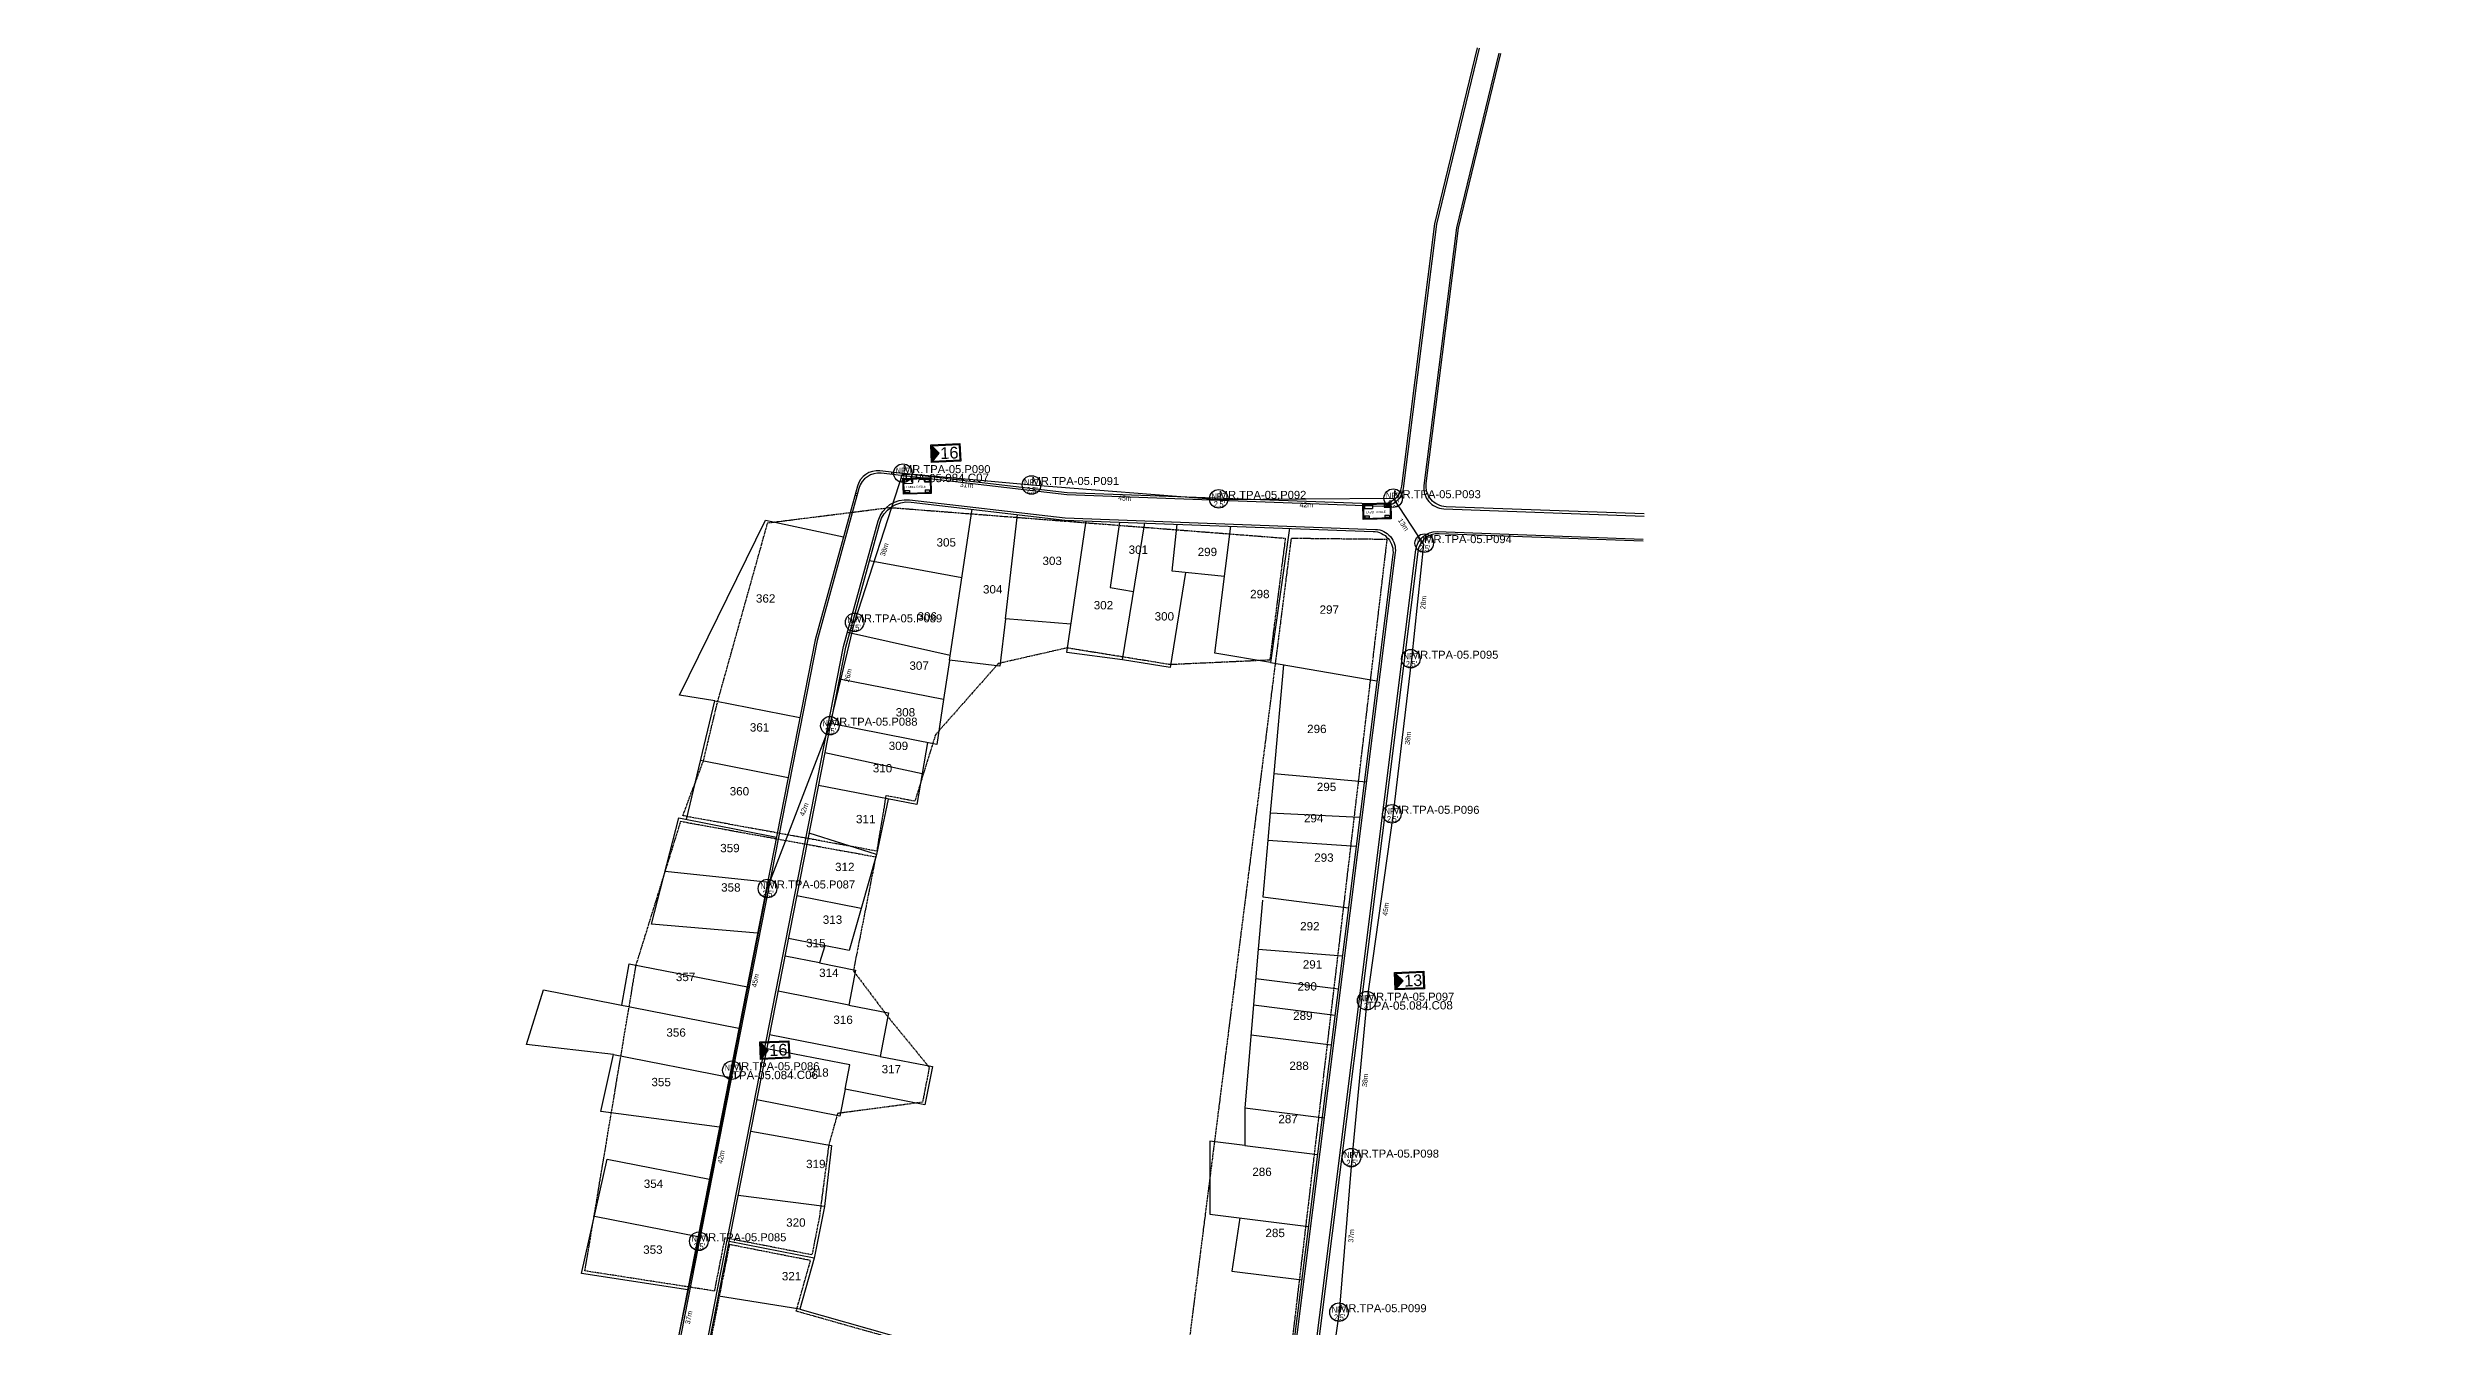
# Model space of a CAD drawing. Header units: millimetres. Extents: x -3298 to -2025, y 31979 to 33494.
# Drawn here: x -3168 to -2591, y 33185 to 33494 of the extents above; entities that cross this region are included whole.
import ezdxf
from ezdxf.enums import TextEntityAlignment as Align

# ---------------------------------------------------------------- set-up
doc = ezdxf.new("R2010")
doc.units = ezdxf.units.MM
doc.linetypes.add('PHANTOM2', pattern=[1.25, 0.625, -0.125, 0.125, -0.125, 0.125, -0.125])
for name, color, linetype in [('Base Map', 8, 'Continuous'), ('FAT', 30, 'Continuous'), ('FO 48 CORE', 200, 'Continuous'), ('Homepass Number', 6, 'Continuous'), ('LABEL CABLE', 200, 'Continuous'), ('NEW POLE 7m(2.5 inches)', 200, 'Continuous'), ('NEW POLE 7m(3 inches)', 4, 'Continuous'), ('NEW POLE ID 7m (2.5 inches)', 200, 'Continuous'), ('NEW POLE ID 7m(3 inches)', 4, 'Continuous'), ('SPAN KU', 161, 'Continuous')]:
    doc.layers.add(name, color=color, linetype=linetype)
doc.layers.add('FAT AREA', color=134, linetype='PHANTOM2', lineweight=30)
doc.styles.get("Standard").update_dxf_attribs({"font": 'arial.ttf'})
doc.styles.add('Title Block 3', font='dgn003.shx')
doc.styles.add('Title Block v21 - Default$0$Styledgn001', font='dgn001.shx')
doc.dimstyles.new('瓦达西瓦', dxfattribs={"dimtxt": 1.2, "dimasz": 0, "dimexe": 1.25, "dimexo": 0.625, "dimgap": 0.05, "dimtad": 1, "dimdec": 0, "dimtxsty": 'Standard', "dimblk": 'ARCHTICK', "dimcen": 0, "dimse1": 1, "dimse2": 1, "dimsd1": 1, "dimsd2": 1, "dimclre": 256, "dimclrt": 256, "dimadec": 0, "dimazin": 0, "dimtfac": 1, "dimtdec": 0, "dimtmove": 2, "dimatfit": 3, "dimfxl": 1, "dimarcsym": 0})

# ---------------------------------------------------------------- blocks, each defined once
blk = doc.blocks.new('*U57')
at = {"color": 0, "linetype": 'ByBlock', "lineweight": -2}
blk.add_circle((0, 0), 2.24, dxfattribs=at)
at = {"color": 0, "linetype": 'ByBlock', "lineweight": -2, "style": 'Title Block 3', "width": 0.799091}
for s, p in [('NP7', (0, 0.62)), ('2,', (-0.46, -1.27)), ("5'", (0.83, -1.27))]:
    blk.add_text(s, height=1.488, dxfattribs=at).set_placement(p, align=Align.MIDDLE_CENTER)
blk = doc.blocks.new('*U53')
at = {"color": 0, "linetype": 'ByBlock', "lineweight": -2}
blk.add_circle((0, 0), 2.24, dxfattribs=at)
at = {"color": 0, "linetype": 'ByBlock', "lineweight": -2, "style": 'Title Block 3', "width": 0.799091}
for s, p in [('NP7', (0, 0.62)), ("3'", (0, -1.27))]:
    blk.add_text(s, height=1.488, dxfattribs=at).set_placement(p, align=Align.MIDDLE_CENTER)
blk = doc.blocks.new('FAT')
h = blk.add_hatch(color=2)
h.dxf.hatch_style = 1
h.paths.add_polyline_path([(-4.25, 2), (-4.25, -2), (-2.4, 0)])
for points in [[(-4.5, 2.25), (3, 2.25), (3, -2.25), (-4.5, -2.25)], [(-4.25, 2), (2.75, 2), (2.75, -2), (-4.25, -2)]]:
    blk.add_lwpolyline(points, close=True)
at = {"color": 2}
blk.add_lwpolyline([(-4.25, 2), (-4.25, -2), (-2.4, 0)], close=True, dxfattribs=at)
at = {"color": 7}
blk.add_attdef('FAT', text='', height=3, dxfattribs=at).set_placement((0.18, 0), align=Align.MIDDLE_CENTER)
blk = doc.blocks.new('*D132')
at = {"layer": 'Defpoints', "color": 0, "lineweight": 30, "ltscale": 0.7, "transparency": 16777216}
for p in [(-3010.74, 33205.12), (-3008.68, 33204.7), (-3018.26, 33168.92)]:
    blk.add_point(p, dxfattribs=at)
at = {"layer": 'SPAN KU', "lineweight": 30, "ltscale": 0.7, "transparency": 16777216, "insert": (-3013.09, 33186.73), "char_height": 1.2, "attachment_point": 5, "rotation": 78.26826}
blk.add_mtext('37m', dxfattribs=at)
blk = doc.blocks.new('_ArchTick')
at = {"color": 0, "linetype": 'ByBlock', "const_width": 0.15}
blk.add_lwpolyline([(-0.5, -0.5), (0.5, 0.5)], dxfattribs=at)
blk = doc.blocks.new('*D133')
at = {"layer": 'Defpoints', "color": 0, "lineweight": 30, "ltscale": 0.7, "transparency": 16777216}
for p in [(-3002.68, 33246.46), (-3000.62, 33246.06), (-3010.74, 33205.12)]:
    blk.add_point(p, dxfattribs=at)
at = {"layer": 'SPAN KU', "lineweight": 30, "ltscale": 0.7, "transparency": 16777216, "insert": (-3005.29, 33225.52), "char_height": 1.2, "attachment_point": 5, "rotation": 78.97573}
blk.add_mtext('42m', dxfattribs=at)
blk = doc.blocks.new('*D134')
at = {"layer": 'Defpoints', "color": 0, "lineweight": 30, "ltscale": 0.7, "transparency": 16777216}
for p in [(-2994.19, 33290.32), (-2992.13, 33289.92), (-3002.68, 33246.46)]:
    blk.add_point(p, dxfattribs=at)
at = {"layer": 'SPAN KU', "lineweight": 30, "ltscale": 0.7, "transparency": 16777216, "insert": (-2997.02, 33268.12), "char_height": 1.2, "attachment_point": 5, "rotation": 79.03896}
blk.add_mtext('45m', dxfattribs=at)
blk = doc.blocks.new('*D135')
at = {"layer": 'Defpoints', "color": 0, "lineweight": 30, "ltscale": 0.7, "transparency": 16777216}
for p in [(-2979, 33329.71), (-2977.04, 33328.95), (-2994.19, 33290.32)]:
    blk.add_point(p, dxfattribs=at)
at = {"layer": 'SPAN KU', "lineweight": 30, "ltscale": 0.7, "transparency": 16777216, "insert": (-2985.24, 33309.49), "char_height": 1.2, "attachment_point": 5, "rotation": 68.91117}
blk.add_mtext('42m', dxfattribs=at)
blk = doc.blocks.new('*D136')
at = {"layer": 'Defpoints', "color": 0, "lineweight": 30, "ltscale": 0.7, "transparency": 16777216}
for p in [(-2973.03, 33354.68), (-2970.99, 33354.19), (-2979, 33329.71)]:
    blk.add_point(p, dxfattribs=at)
at = {"layer": 'SPAN KU', "lineweight": 30, "ltscale": 0.7, "transparency": 16777216, "insert": (-2974.62, 33341.86), "char_height": 1.2, "attachment_point": 5, "rotation": 76.55091}
blk.add_mtext('26m', dxfattribs=at)
blk = doc.blocks.new('*D137')
at = {"layer": 'Defpoints', "color": 0, "lineweight": 30, "ltscale": 0.7, "transparency": 16777216}
for p in [(-2961.36, 33390.73), (-2959.37, 33390.08), (-2973.03, 33354.68)]:
    blk.add_point(p, dxfattribs=at)
at = {"layer": 'SPAN KU', "lineweight": 30, "ltscale": 0.7, "transparency": 16777216, "insert": (-2965.83, 33372.26), "char_height": 1.2, "attachment_point": 5, "rotation": 72.07117}
blk.add_mtext('38m', dxfattribs=at)
blk = doc.blocks.new('*D138')
at = {"layer": 'Defpoints', "color": 0, "lineweight": 30, "ltscale": 0.7, "transparency": 16777216}
for p in [(-2961.36, 33390.73), (-2930.49, 33385.78), (-2930.29, 33387.87)]:
    blk.add_point(p, dxfattribs=at)
at = {"layer": 'SPAN KU', "lineweight": 30, "ltscale": 0.7, "transparency": 16777216, "insert": (-2945.96, 33387.87), "char_height": 1.2, "attachment_point": 5, "rotation": 354.7466}
blk.add_mtext('31m', dxfattribs=at)
blk = doc.blocks.new('*D139')
at = {"layer": 'Defpoints', "color": 0, "lineweight": 30, "ltscale": 0.7, "transparency": 16777216}
for p in [(-2930.29, 33387.87), (-2884.93, 33384.35), (-2885.1, 33382.26)]:
    blk.add_point(p, dxfattribs=at)
at = {"layer": 'SPAN KU', "lineweight": 30, "ltscale": 0.7, "transparency": 16777216, "insert": (-2907.73, 33384.68), "char_height": 1.2, "attachment_point": 5, "rotation": 355.56369}
blk.add_mtext('45m', dxfattribs=at)
blk = doc.blocks.new('*D140')
at = {"layer": 'Defpoints', "color": 0, "lineweight": 30, "ltscale": 0.7, "transparency": 16777216}
for p in [(-2884.93, 33384.35), (-2842.9, 33384.68), (-2842.88, 33382.58)]:
    blk.add_point(p, dxfattribs=at)
at = {"layer": 'SPAN KU', "lineweight": 30, "ltscale": 0.7, "transparency": 16777216, "insert": (-2863.91, 33383.07), "char_height": 1.2, "attachment_point": 5, "rotation": 0.44613}
blk.add_mtext('42m', dxfattribs=at)
blk = doc.blocks.new('*D141')
at = {"layer": 'Defpoints', "color": 0, "lineweight": 30, "ltscale": 0.7, "transparency": 16777216}
for p in [(-2842.9, 33384.68), (-2837.32, 33372.32), (-2835.57, 33373.47)]:
    blk.add_point(p, dxfattribs=at)
at = {"layer": 'SPAN KU', "lineweight": 30, "ltscale": 0.7, "transparency": 16777216, "insert": (-2840.43, 33378.29), "char_height": 1.2, "attachment_point": 5, "rotation": 303.20072}
blk.add_mtext('13m', dxfattribs=at)
blk = doc.blocks.new('*D142')
at = {"layer": 'Defpoints', "color": 0, "lineweight": 30, "ltscale": 0.7, "transparency": 16777216}
for p in [(-2835.57, 33373.47), (-2838.51, 33345.8), (-2836.42, 33345.58)]:
    blk.add_point(p, dxfattribs=at)
at = {"layer": 'SPAN KU', "lineweight": 30, "ltscale": 0.7, "transparency": 16777216, "insert": (-2835.61, 33359.49), "char_height": 1.2, "attachment_point": 5, "rotation": 83.93487}
blk.add_mtext('28m', dxfattribs=at)
blk = doc.blocks.new('*D143')
at = {"layer": 'Defpoints', "color": 0, "lineweight": 30, "ltscale": 0.7, "transparency": 16777216}
for p in [(-2838.51, 33345.8), (-2843, 33307.93), (-2840.92, 33307.68)]:
    blk.add_point(p, dxfattribs=at)
at = {"layer": 'SPAN KU', "lineweight": 30, "ltscale": 0.7, "transparency": 16777216, "insert": (-2839.33, 33326.7), "char_height": 1.2, "attachment_point": 5, "rotation": 83.22871}
blk.add_mtext('38m', dxfattribs=at)
blk = doc.blocks.new('*D144')
at = {"layer": 'Defpoints', "color": 0, "lineweight": 30, "ltscale": 0.7, "transparency": 16777216}
for p in [(-2843, 33307.93), (-2849.3, 33263.27), (-2847.22, 33262.98)]:
    blk.add_point(p, dxfattribs=at)
at = {"layer": 'SPAN KU', "lineweight": 30, "ltscale": 0.7, "transparency": 16777216, "insert": (-2844.72, 33285.4), "char_height": 1.2, "attachment_point": 5, "rotation": 81.9768}
blk.add_mtext('45m', dxfattribs=at)
blk = doc.blocks.new('*D145')
at = {"layer": 'Defpoints', "color": 0, "lineweight": 30, "ltscale": 0.7, "transparency": 16777216}
for p in [(-2849.3, 33263.27), (-2852.94, 33225.1), (-2850.85, 33224.9)]:
    blk.add_point(p, dxfattribs=at)
at = {"layer": 'SPAN KU', "lineweight": 30, "ltscale": 0.7, "transparency": 16777216, "insert": (-2849.69, 33244.05), "char_height": 1.2, "attachment_point": 5, "rotation": 84.54603}
blk.add_mtext('38m', dxfattribs=at)
blk = doc.blocks.new('*D146')
at = {"layer": 'Defpoints', "color": 0, "lineweight": 30, "ltscale": 0.7, "transparency": 16777216}
for p in [(-2852.94, 33225.1), (-2855.99, 33188), (-2853.9, 33187.83)]:
    blk.add_point(p, dxfattribs=at)
at = {"layer": 'SPAN KU', "lineweight": 30, "ltscale": 0.7, "transparency": 16777216, "insert": (-2853.03, 33206.43), "char_height": 1.2, "attachment_point": 5, "rotation": 85.30453}
blk.add_mtext('37m', dxfattribs=at)
blk = doc.blocks.new('*D147')
at = {"layer": 'Defpoints', "color": 0, "lineweight": 30, "ltscale": 0.7, "transparency": 16777216}
for p in [(-2855.99, 33188), (-2861.89, 33147.2), (-2859.81, 33146.9)]:
    blk.add_point(p, dxfattribs=at)
at = {"layer": 'SPAN KU', "lineweight": 30, "ltscale": 0.7, "transparency": 16777216, "insert": (-2857.51, 33167.39), "char_height": 1.2, "attachment_point": 5, "rotation": 81.77391}
blk.add_mtext('41m', dxfattribs=at)
blk = doc.blocks.new('LABEL')
at = {"layer": 'LABEL CABLE', "ltscale": 0.15}
for p, q in [((-6595.62, 19707.66), (-6595.62, 19711.51)), ((-6595.62, 19711.51), (-6588.86, 19711.51)), ((-6588.86, 19707.66), (-6595.62, 19707.66)), ((-6595.42, 19707.86), (-6595.42, 19711.31)), ((-6595.42, 19711.31), (-6589.06, 19711.31)), ((-6589.06, 19707.86), (-6595.42, 19707.86)), ((-6595.25, 19711.15), (-6595.25, 19710.3)), ((-6595.25, 19711.15), (-6593.32, 19711.15)), ((-6595.25, 19710.3), (-6593.32, 19710.3)), ((-6595.25, 19708.56), (-6595.25, 19708.06)), ((-6595.25, 19708.56), (-6594.15, 19708.56)), ((-6595.25, 19708.06), (-6594.15, 19708.06)), ((-6594.15, 19708.56), (-6594.15, 19708.06)), ((-6593.32, 19711.15), (-6593.32, 19710.3)), ((-6590.46, 19711.21), (-6590.46, 19710.51)), ((-6590.46, 19711.21), (-6589.16, 19711.21)), ((-6590.46, 19710.51), (-6589.16, 19710.51)), ((-6590.36, 19711.11), (-6590.36, 19710.61)), ((-6590.36, 19711.11), (-6589.26, 19711.11)), ((-6590.36, 19710.61), (-6589.26, 19710.61)), ((-6590.36, 19708.56), (-6590.36, 19708.06)), ((-6590.36, 19708.56), (-6589.26, 19708.56)), ((-6590.36, 19708.06), (-6589.26, 19708.06)), ((-6589.26, 19711.11), (-6589.26, 19710.61)), ((-6589.26, 19708.56), (-6589.26, 19708.06)), ((-6589.16, 19711.21), (-6589.16, 19710.51)), ((-6589.06, 19711.31), (-6589.06, 19707.86)), ((-6588.86, 19711.51), (-6588.86, 19707.66))]:
    blk.add_line(p, q, dxfattribs=at)
at = {"layer": 'LABEL CABLE', "attachment_point": 7, "line_spacing_factor": 0.6, "style": 'Title Block v21 - Default$0$Styledgn001'}
for s, insert, char_height in [('\\pxsm1.5;{\\W1.06772;LABEL CABLE}', (-6594.9, 19709.13), 0.5), ('\\pxsm1.5;{\\W1.06772;MYREPUBLIC}', (-6590.29, 19710.78), 0.1)]:
    blk.add_mtext(s, dxfattribs=dict(at, insert=insert, char_height=char_height))

msp = doc.modelspace()

# ---------------------------------------------------------------- linework, layer by layer
at = {"layer": 'Base Map', "ltscale": 0.7}
for points in [[(-2822.13, 33493.39), (-2832.45, 33450.91), (-2840.47, 33387.06, -0.388582), (-2845.61, 33382.69), (-2921.74, 33385.48), (-2966.58, 33390.7, 0.370145), (-2971.98, 33387.06), (-2982.09, 33350.33), (-3043.65, 33036.35), (-3055.21, 32964.25, -0.417823), (-3058.69, 32961.76), (-3061.74, 32962.29), (-3089.67, 32971.45), (-3094.5, 32976.18), (-3167.96, 32998.6)], [(-2822.61, 33493.51), (-2832.94, 33451), (-2840.91, 33387.58, -0.388582), (-2846.05, 33383.2), (-2921.7, 33385.98), (-2966.95, 33391.25, 0.370145), (-2972.34, 33387.61), (-2982.58, 33350.44), (-3044.14, 33036.44), (-3055.63, 32964.82, -0.417823), (-3059.1, 32962.34), (-3061.62, 32962.78), (-3089.4, 32971.89), (-3094.24, 32976.63), (-3167.82, 32999.08)], [(-2817.4, 33492.24), (-2827.65, 33450.03), (-2835.48, 33387.76, 0.440318), (-2830.7, 33382.14), (-2782.28, 33380.36)], [(-2782.26, 33380.86), (-2830.13, 33382.62, -0.440318), (-2834.91, 33388.24), (-2827.16, 33449.94), (-2816.91, 33492.12)], [(-2934.46, 33104.3), (-2878.6, 33094.1, -0.371409), (-2874.5, 33089.02), (-2879.29, 32941.31, -0.448364), (-2888.46, 32933.66), (-2943.66, 32941.86), (-3046.28, 32959.62, -0.410613), (-3048.73, 32963.05), (-3037.17, 33035.2), (-2975.68, 33348.82), (-2967.32, 33379.19, -0.370145), (-2959.76, 33384.28), (-2922.17, 33379.9), (-2847.2, 33377.15, -0.440318), (-2842.42, 33371.53), (-2873.32, 33125.52), (-2874.09, 33101.88, -0.458354), (-2879.98, 33097.13), (-2933.73, 33106.95)], [(-2934.59, 33103.82), (-2879.12, 33093.68, -0.371409), (-2875.02, 33088.6), (-2879.77, 32941.89, -0.448364), (-2888.94, 32934.24), (-2943.58, 32942.36), (-3045.71, 32960.03, -0.410613), (-3048.16, 32963.46), (-3036.67, 33035.11), (-2975.19, 33348.7), (-2966.95, 33378.64, -0.370145), (-2959.39, 33383.73), (-2922.21, 33379.4), (-2847.76, 33376.67, -0.440318), (-2842.98, 33371.05), (-2873.82, 33125.56), (-2874.57, 33102.48, -0.458354), (-2880.46, 33097.72), (-2933.6, 33107.43)], [(-2280.9, 32979.95), (-2239.19, 32847.81, -0.534664), (-2244.4, 32841.33), (-2300.09, 32846.21), (-2867.68, 32930.57, -0.380868), (-2874.5, 32938.74), (-2868.46, 33125.14), (-2837.43, 33372.23, -0.388582), (-2832.28, 33376.6), (-2782.49, 33374.78)], [(-2782.5, 33374.28), (-2831.84, 33376.09, 0.388582), (-2836.99, 33371.71), (-2867.97, 33125.1), (-2873.99, 32939.17, 0.380868), (-2867.17, 32931), (-2300.03, 32846.71), (-2245.64, 32841.94, 0.534664), (-2240.43, 32848.43), (-2281.86, 32979.65)]]:
    msp.add_lwpolyline(points, format="xyb", dxfattribs=at)
for points in [[(-2964.09, 33390.92), (-2964.22, 33390.43)], [(-2963.58, 33390.86), (-2963.72, 33390.37)], [(-2972.47, 33385.26), (-2972.98, 33385.32)], [(-2972.34, 33385.75), (-2972.84, 33385.8)], [(-3006.8, 33335.69), (-3015.36, 33337.07), (-2994.58, 33379.36), (-2975.72, 33375.36)], [(-2936.61, 33355.51), (-2937.94, 33344.09), (-2950.13, 33345.51), (-2944.62, 33382.01)], [(-2920.77, 33354.22), (-2936.61, 33355.51), (-2933.67, 33380.74)], [(-2908.32, 33345.62), (-2921.78, 33347.38), (-2917.08, 33379.21)], [(-2909.05, 33378.92), (-2911.27, 33363.07), (-2905.61, 33362.16)], [(-2893.09, 33366.73), (-2896.79, 33343.76), (-2908.32, 33345.62), (-2902.9, 33378.69)], [(-2883.68, 33365.73), (-2896.31, 33367.07), (-2895.06, 33378.41)], [(-2872.51, 33344.94), (-2886.02, 33347.26), (-2882.13, 33377.93)], [(-2867.93, 33377.41), (-2872.51, 33344.94), (-2846.82, 33340.54)], [(-2947.13, 33365.43), (-2969.45, 33369.54)], [(-2949.95, 33346.68), (-2974.75, 33352.2)], [(-2950.09, 33345.5), (-2951.53, 33336.01), (-2976.71, 33340.95)], [(-2869.41, 33344.41), (-2871.76, 33318.15), (-2849.38, 33316.14)], [(-3013.67, 33307.05), (-3006.8, 33335.69), (-2986.26, 33331.67)], [(-2951.53, 33336.01), (-2953.17, 33325.2), (-2978.82, 33330.23)], [(-2955.42, 33325.64), (-2958, 33310.63), (-2981.75, 33315.28)], [(-3010.24, 33321.37), (-2989.09, 33317.23)], [(-2980.19, 33323.22), (-2956.71, 33318.13)], [(-2871.76, 33318.15), (-2872.61, 33308.67), (-2850.96, 33307.57)], [(-2964.9, 33311.98), (-2967.76, 33298.59), (-2984.01, 33303.71)], [(-2872.61, 33308.67), (-2873.2, 33302.09), (-2851.84, 33300.58)], [(-2996.48, 33279.56), (-3022.12, 33281.74), (-3015.5, 33307.41), (-2991.92, 33302.79)], [(-2873.2, 33302.09), (-2874.44, 33288.33), (-2853.7, 33285.73)], [(-2967.76, 33298.59), (-2971.48, 33285.57), (-2986.97, 33288.61)], [(-3018.81, 33294.57), (-2993.56, 33291.87)], [(-2971.48, 33285.57), (-2974.37, 33275.42), (-2989, 33278.29)], [(-2874.5, 33287.59), (-2875.51, 33275.71), (-2855.16, 33274.08)], [(-2980.2, 33276.56), (-2981.54, 33272.38), (-2989.84, 33274.01)], [(-2875.51, 33275.71), (-2878.74, 33237.36), (-2859.57, 33234.95)], [(-3029.24, 33262.17), (-3027.46, 33272.21), (-2998.52, 33266.53)], [(-2981.54, 33272.38), (-2972.79, 33270.67), (-2974.45, 33262.2), (-2991.5, 33265.54)], [(-2876.11, 33268.66), (-2856.16, 33266.15)], [(-3031.28, 33250.27), (-3052.27, 33252.66), (-3048.22, 33265.89), (-3000.97, 33256.63)], [(-2974.45, 33262.2), (-2964.83, 33260.31), (-2966.89, 33249.81), (-2993.56, 33255.04)], [(-2876.65, 33262.25), (-2856.96, 33259.78)], [(-3005.67, 33232.67), (-3034.31, 33236.51), (-3031.28, 33250.27), (-3003.3, 33244.78)], [(-2966.89, 33249.81), (-2954.23, 33247.33), (-2956.04, 33238.1), (-2975.32, 33241.88), (-2974.17, 33247.73), (-2994.22, 33251.66)], [(-2877.26, 33255.01), (-2857.86, 33252.58)], [(-2975.32, 33241.88), (-2976.59, 33235.39), (-2996.64, 33239.32)], [(-2878.74, 33237.36), (-2878.74, 33228.27), (-2861.19, 33226.07)], [(-2998.13, 33231.72), (-2978.6, 33228.24), (-2980.34, 33213.51), (-3001.16, 33216.23)], [(-2878.74, 33228.27), (-2887.18, 33229.33), (-2887.18, 33211.71), (-2863.37, 33208.72)], [(-3013.36, 33193.44), (-3039, 33197.39), (-3032.82, 33225.01), (-3008.12, 33220.17)], [(-3035.91, 33211.2), (-3010.84, 33206.29)], [(-2980.34, 33213.51), (-2982.8, 33201.06), (-3003.35, 33205.09)], [(-2879.97, 33210.81), (-2881.93, 33197.92), (-2865, 33195.8)], [(-2982.8, 33201.03), (-2986.27, 33188.72), (-3005.93, 33191.91)], [(-2986.27, 33188.72), (-2964.15, 33182.49), (-2966.37, 33174.6), (-2990.94, 33177.88)]]:
    msp.add_lwpolyline(points, dxfattribs=at)
at = {"layer": 'FAT AREA', "color": 7, "lineweight": 30, "ltscale": 0.7}
for points in [[(-3009.56, 33321.17), (-3006.12, 33335.52), (-2994.03, 33378.72), (-2964.46, 33382.43), (-2868.97, 33375.01), (-2872.72, 33345.55), (-2896.75, 33344.46), (-2921.75, 33348.49), (-2938.31, 33344.72), (-2953.49, 33327.54), (-2958.48, 33311.44), (-2965.47, 33312.81), (-2967.68, 33299.41), (-3014.55, 33307.95)], [(-2867.57, 33374.95), (-2895.16, 33157.86), (-2870.42, 33154.29), (-2844.36, 33374.7)], [(-3012.76, 33194.03), (-3038.19, 33197.98), (-3025.82, 33271.86), (-3015.02, 33306.61), (-2967.93, 33298.03), (-2973.33, 33270.46), (-2965.38, 33259.88), (-2954.98, 33247.14), (-2956.63, 33238.73), (-2977.14, 33236.02), (-2979.29, 33228.38), (-2981.53, 33211.1), (-2983.34, 33201.85), (-3004.4, 33205.98), (-3006.92, 33193.12)], [(-3039.49, 33173.75), (-3053.56, 33106.74), (-3025.21, 33099.82), (-3022.48, 33113.72), (-3009.7, 33111.22), (-3004.86, 33130.6), (-2991.67, 33127.3), (-2989.27, 33135.34), (-2990.88, 33150.11), (-2986.41, 33169.44), (-2966.94, 33175.17), (-2965.01, 33182), (-2987.14, 33188.24), (-2983.68, 33200.49), (-3003.29, 33204.34), (-3010.48, 33167.66)]]:
    msp.add_lwpolyline(points, close=True, dxfattribs=at)
at = {"layer": 'FO 48 CORE', "lineweight": 30, "ltscale": 0.7}
msp.add_lwpolyline([(-3018.26, 33168.92), (-3010.74, 33205.12), (-3002.68, 33246.46), (-2994.19, 33290.32), (-2979, 33329.71), (-2973.03, 33354.68), (-2961.36, 33390.73), (-2930.29, 33387.87), (-2884.93, 33384.35), (-2842.9, 33384.68), (-2835.57, 33373.47), (-2838.51, 33345.8), (-2843, 33307.93), (-2849.3, 33263.27), (-2852.94, 33225.1), (-2855.99, 33188), (-2861.89, 33147.2)], dxfattribs=at)

# ---------------------------------------------------------------- block references
at = {"layer": 'FAT', "lineweight": 30, "ltscale": 0.7, "xscale": 0.9424579026324792, "yscale": 0.9424579026324792, "zscale": 0.9424579026324792, "rotation": 2.423739857319486}
for p, values in [((-2950.31, 33395.62), {'FAT': '16'}), ((-2838.25, 33268.16), {'FAT': '13'}), ((-2991.63, 33251.36), {'FAT': '16'})]:
    msp.add_blockref('FAT', p, dxfattribs=at).add_auto_attribs(values)
at = {"layer": 'NEW POLE 7m(2.5 inches)'}
for p in [(-2930.29, 33387.87), (-2885.05, 33384.52), (-2842.9, 33384.68), (-2835.41, 33373.82), (-2973.03, 33354.68), (-2838.65, 33345.89), (-2979, 33329.71), (-2843.22, 33308.42), (-2994.07, 33290.38), (-2853, 33225.35), (-3010.67, 33205.14), (-2855.99, 33188)]:
    msp.add_blockref('*U57', p, dxfattribs=at)
at = {"layer": 'NEW POLE 7m(3 inches)'}
for p in [(-2961.36, 33390.73), (-2849.3, 33263.27), (-3002.68, 33246.46)]:
    msp.add_blockref('*U53', p, dxfattribs=at)
at = {"layer": 'SPAN KU', "lineweight": 30, "rotation": 1.60805598257084}
for p in [(4184.81, 13870.8), (4295.92, 13864.7)]:
    msp.add_blockref('LABEL', p, dxfattribs=at)

# ---------------------------------------------------------------- texts
at = {"layer": 'Base Map', "ltscale": 0.7}
msp.add_text('299', height=2.014, dxfattribs=at).set_placement((-2890.15, 33370.09), align=Align.BOTTOM_LEFT)
at = {"layer": 'FAT', "lineweight": 30}
for s, p in [('TPA-05.084.C07', (-2961.37, 33388.49)), ('TPA-05.084.C08', (-2849.31, 33261.03)), ('TPA-05.084.C06', (-3002.69, 33244.22))]:
    msp.add_text(s, height=2, rotation=0.39734, dxfattribs=at).set_placement(p)
at = {"layer": 'Homepass Number', "lineweight": 30, "ltscale": 0.7}
for s, p in [('305', (-2953.24, 33372.39)), ('301', (-2906.83, 33370.63)), ('303', (-2927.64, 33367.93)), ('362', (-2996.87, 33358.84)), ('304', (-2942.02, 33361.05)), ('302', (-2915.26, 33357.21)), ('298', (-2877.47, 33359.91)), ('306', (-2957.83, 33354.51)), ('300', (-2900.55, 33354.52)), ('297', (-2860.69, 33356.15)), ('307', (-2959.79, 33342.61)), ('308', (-2963.1, 33331.34)), ('361', (-2998.34, 33327.69)), ('309', (-2964.79, 33323.23)), ('296', (-2863.7, 33327.32)), ('310', (-2968.64, 33317.82)), ('360', (-3003.21, 33312.26)), ('295', (-2861.36, 33313.31)), ('311', (-2972.69, 33305.53)), ('294', (-2864.47, 33305.75)), ('359', (-3005.5, 33298.53)), ('312', (-2977.75, 33293.98)), ('293', (-2861.99, 33296.23)), ('358', (-3005.28, 33289.02)), ('313', (-2980.72, 33281.23)), ('292', (-2865.39, 33279.65)), ('315', (-2984.75, 33275.58)), ('357', (-3016.21, 33267.39)), ('314', (-2981.6, 33268.39)), ('290', (-2866.03, 33265.12)), ('291', (-2864.75, 33270.42)), ('356', (-3018.5, 33253.97)), ('316', (-2978.16, 33257.05)), ('289', (-2867.09, 33258.02)), ('355', (-3022.12, 33242)), ('318', (-2983.99, 33244.31)), ('317', (-2966.5, 33245.12)), ('288', (-2867.99, 33245.93)), ('287', (-2870.65, 33233.06)), ('319', (-2984.75, 33222.21)), ('286', (-2876.95, 33220.31)), ('354', (-3023.96, 33217.43)), ('320', (-2989.57, 33208.06)), ('353', (-3024.11, 33201.51)), ('285', (-2873.77, 33205.54)), ('321', (-2990.61, 33195.09))]:
    msp.add_text(s, height=2.014, dxfattribs=at).set_placement(p, align=Align.BOTTOM_LEFT)
at = {"layer": 'NEW POLE ID 7m (2.5 inches)', "lineweight": 30}
for s, p in [('MR.TPA-05.P091', (-2930.29, 33387.87)), ('MR.TPA-05.P092', (-2885.05, 33384.52)), ('MR.TPA-05.P093', (-2842.9, 33384.68)), ('MR.TPA-05.P094', (-2835.41, 33373.82)), ('MR.TPA-05.P089', (-2973.03, 33354.68)), ('MR.TPA-05.P095', (-2838.65, 33345.89)), ('MR.TPA-05.P088', (-2979, 33329.71)), ('MR.TPA-05.P096', (-2843.22, 33308.42)), ('MR.TPA-05.P087', (-2994.07, 33290.38)), ('MR.TPA-05.P098', (-2853, 33225.35)), ('MR.TPA-05.P085', (-3010.67, 33205.14)), ('MR.TPA-05.P099', (-2855.99, 33188))]:
    msp.add_text(s, height=1.9328, dxfattribs=at).set_placement(p)
at = {"layer": 'NEW POLE ID 7m(3 inches)', "lineweight": 30}
for s, p in [('MR.TPA-05.P090', (-2961.36, 33390.73)), ('MR.TPA-05.P097', (-2849.3, 33263.27)), ('MR.TPA-05.P086', (-3002.68, 33246.46))]:
    msp.add_text(s, height=1.9328, dxfattribs=at).set_placement(p)

# ---------------------------------------------------------------- dimensions: what is measured, and where the dimension line sits
at = {"layer": 'SPAN KU', "lineweight": 30, "ltscale": 0.7}
for p1, p2, distance, picture, middle in [((-2973.03, 33354.68), (-2961.36, 33390.73), -2.1, '*D137', (-2965.83, 33372.26)), ((-2961.36, 33390.73), (-2930.29, 33387.87), -2.1, '*D138', (-2945.96, 33387.87)), ((-2930.29, 33387.87), (-2884.93, 33384.35), -2.1, '*D139', (-2907.73, 33384.68)), ((-2884.93, 33384.35), (-2842.9, 33384.68), -2.1, '*D140', (-2863.91, 33383.07)), ((-2842.9, 33384.68), (-2835.57, 33373.47), -2.1, '*D141', (-2840.43, 33378.29)), ((-2835.57, 33373.47), (-2838.51, 33345.8), 2.1, '*D142', (-2835.61, 33359.49)), ((-2979, 33329.71), (-2973.03, 33354.68), -2.1, '*D136', (-2974.62, 33341.86)), ((-2838.51, 33345.8), (-2843, 33307.93), 2.1, '*D143', (-2839.33, 33326.7)), ((-2994.19, 33290.32), (-2979, 33329.71), -2.1, '*D135', (-2985.24, 33309.49)), ((-2843, 33307.93), (-2849.3, 33263.27), 2.1, '*D144', (-2844.72, 33285.4)), ((-3002.68, 33246.46), (-2994.19, 33290.32), -2.1, '*D134', (-2997.02, 33268.12)), ((-2849.3, 33263.27), (-2852.94, 33225.1), 2.1, '*D145', (-2849.69, 33244.05)), ((-3010.74, 33205.12), (-3002.68, 33246.46), -2.1, '*D133', (-3005.29, 33225.52)), ((-2852.94, 33225.1), (-2855.99, 33188), 2.1, '*D146', (-2853.03, 33206.43)), ((-3018.26, 33168.92), (-3010.74, 33205.12), -2.1, '*D132', (-3013.09, 33186.73)), ((-2855.99, 33188), (-2861.89, 33147.2), 2.1, '*D147', (-2857.51, 33167.39))]:
    dim = msp.add_aligned_dim(p1=p1, p2=p2, distance=distance, dimstyle='瓦达西瓦', override={"dimpost": 'm'}, dxfattribs=at)
    dim.commit()
    dim.dimension.update_dxf_attribs({"geometry": picture, "text_midpoint": middle})

doc.saveas('drawing.dxf')
